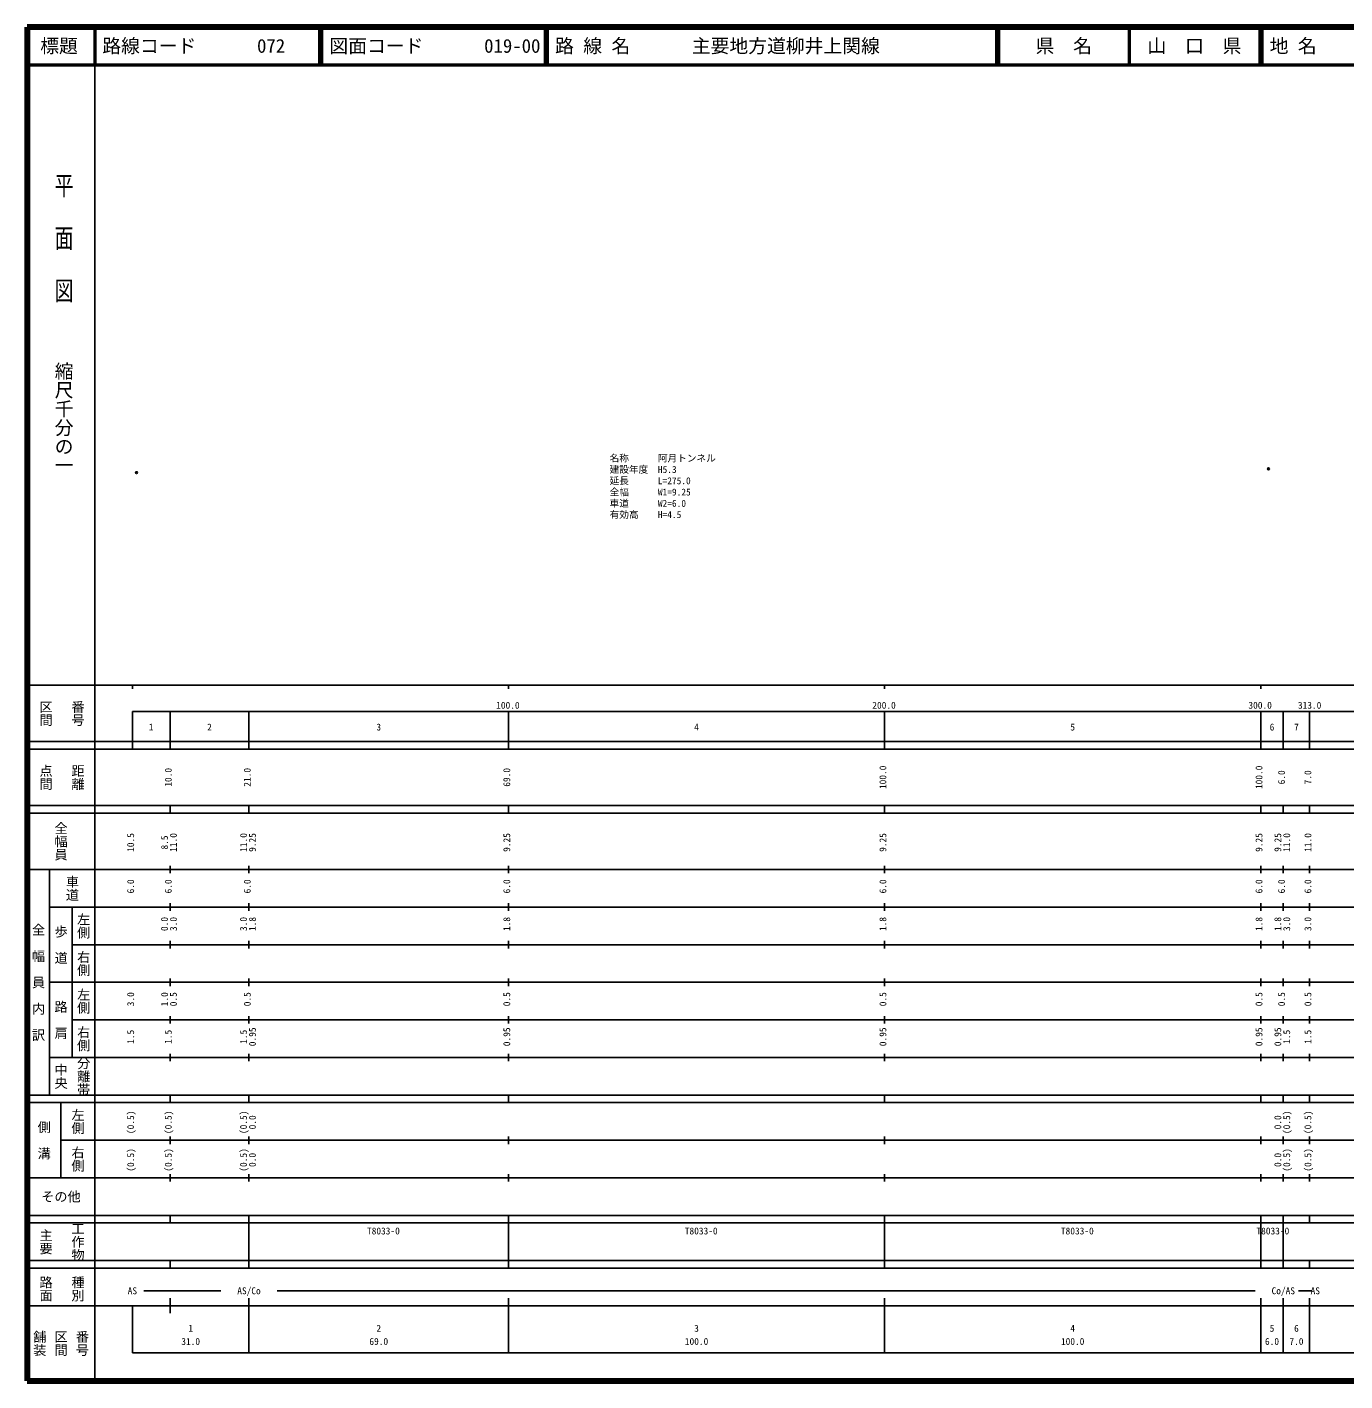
# Model space of a CAD drawing. Units: millimetres on the paper. Extents: x 40 to 680, y 20 to 380.
# Drawn here: x 40 to 390.4, y 20 to 380 of the extents above; entities that cross this region are included whole.
import ezdxf
from ezdxf.enums import TextEntityAlignment as Align

# ---------------------------------------------------------------- set-up
doc = ezdxf.new("R2010")
doc.units = ezdxf.units.MM
doc.header["$PDMODE"] = 32
doc.header["$PDSIZE"] = 0.5
for name, color, linetype in [('M-OTRS', 6, 'Continuous'), ('M-STR-HTXT', 7, 'Continuous'), ('M-TTL-TXT', 7, 'Continuous')]:
    doc.layers.add(name, color=color, linetype=linetype)
for name, color, linetype, lineweight in [('M-TTL', 2, 'Continuous', 140), ('M-TTL-BAND', 7, 'Continuous', 25), ('M-TTL-LINE', 7, 'Continuous', 50)]:
    doc.layers.add(name, color=color, linetype=linetype, lineweight=lineweight)
doc.styles.add('@ＭＳ ゴシック', font='')
doc.styles.add('ＭＳ ゴシック', font='')
doc.styles.get('@ＭＳ ゴシック').set_extended_font_data('@MS Gothic')
doc.styles.get('ＭＳ ゴシック').set_extended_font_data('MS Gothic')

msp = doc.modelspace()

# ---------------------------------------------------------------- linework, layer by layer
at = {"layer": 'M-OTRS'}
for p in [(69.105, 261.529), (370.053, 262.542)]:
    msp.add_point(p, dxfattribs=at)
at = {"layer": 'M-TTL'}
for p, q in [((40, 380), (40, 20)), ((680, 380), (40, 380)), ((40, 20), (680, 20))]:
    msp.add_line(p, q, dxfattribs=at)
at = {"layer": 'M-TTL-BAND'}
for p, q in [((58, 370), (58, 20)), ((40, 205), (579, 205)), ((68, 205), (68, 204)), ((168, 205), (168, 204)), ((268, 205), (268, 204)), ((368, 205), (368, 204)), ((68, 198), (579, 198)), ((68, 198), (68, 188)), ((78, 188), (78, 198)), ((99, 188), (99, 198)), ((168, 188), (168, 198)), ((268, 188), (268, 198)), ((368, 188), (368, 198)), ((374, 188), (374, 198)), ((381, 188), (381, 198)), ((40, 190), (579, 190)), ((40, 188), (579, 188)), ((40, 173), (579, 173)), ((78, 171), (78, 173)), ((99, 171), (99, 173)), ((168, 171), (168, 173)), ((268, 171), (268, 173)), ((368, 171), (368, 173)), ((374, 171), (374, 173)), ((381, 171), (381, 173)), ((40, 171), (579, 171)), ((40, 156), (579, 156)), ((46, 96), (46, 156)), ((78, 155), (78, 157)), ((99, 155), (99, 157)), ((168, 155), (168, 157)), ((268, 155), (268, 157)), ((368, 155), (368, 157)), ((374, 155), (374, 157)), ((381, 155), (381, 157)), ((46, 146), (579, 146)), ((52, 146), (52, 106)), ((78, 145), (78, 147)), ((99, 145), (99, 147)), ((168, 145), (168, 147)), ((268, 145), (268, 147)), ((368, 145), (368, 147)), ((374, 145), (374, 147)), ((381, 145), (381, 147)), ((78, 135), (78, 137)), ((99, 135), (99, 137)), ((168, 135), (168, 137)), ((268, 135), (268, 137)), ((368, 135), (368, 137)), ((374, 135), (374, 137)), ((381, 135), (381, 137)), ((52, 136), (579, 136)), ((46, 126), (579, 126)), ((78, 125), (78, 127)), ((99, 125), (99, 127)), ((168, 125), (168, 127)), ((268, 125), (268, 127)), ((368, 125), (368, 127)), ((374, 125), (374, 127)), ((381, 125), (381, 127)), ((52, 116), (579, 116)), ((78, 115), (78, 117)), ((99, 115), (99, 117)), ((168, 115), (168, 117)), ((268, 115), (268, 117)), ((368, 115), (368, 117)), ((374, 115), (374, 117)), ((381, 115), (381, 117)), ((46, 106), (579, 106)), ((78, 105), (78, 107)), ((99, 105), (99, 107)), ((168, 105), (168, 107)), ((268, 105), (268, 107)), ((368, 105), (368, 107)), ((374, 105), (374, 107)), ((381, 105), (381, 107)), ((40, 96), (579, 96)), ((40, 94), (579, 94)), ((49, 94), (49, 74)), ((78, 94), (78, 96)), ((99, 94), (99, 96)), ((168, 94), (168, 96)), ((268, 94), (268, 96)), ((368, 94), (368, 96)), ((374, 94), (374, 96)), ((381, 94), (381, 96)), ((49, 84), (579, 84)), ((78, 83), (78, 85)), ((99, 83), (99, 85)), ((168, 83), (168, 85)), ((268, 83), (268, 85)), ((368, 83), (368, 85)), ((374, 83), (374, 85)), ((381, 83), (381, 85)), ((40, 74), (579, 74)), ((78, 73), (78, 75)), ((99, 73), (99, 75)), ((168, 73), (168, 75)), ((268, 73), (268, 75)), ((368, 73), (368, 75)), ((374, 73), (374, 75)), ((381, 73), (381, 75)), ((40, 64), (579, 64)), ((40, 62), (579, 62)), ((78, 62), (78, 64)), ((99, 62), (99, 64)), ((99, 52), (99, 62)), ((168, 62), (168, 64)), ((168, 52), (168, 62)), ((168, 52), (168, 62)), ((268, 62), (268, 64)), ((268, 52), (268, 62)), ((268, 52), (268, 62)), ((368, 62), (368, 64)), ((368, 52), (368, 62)), ((368, 52), (368, 62)), ((374, 62), (374, 64)), ((374, 52), (374, 62)), ((381, 62), (381, 64)), ((40, 52), (579, 52)), ((78, 50), (78, 52)), ((99, 50), (99, 52)), ((168, 50), (168, 52)), ((268, 50), (268, 52)), ((368, 50), (368, 52)), ((374, 50), (374, 52)), ((381, 50), (381, 52)), ((40, 50), (579, 50)), ((71, 44), (91.5, 44)), ((106.5, 44), (366.5, 44)), ((381.5, 44), (378, 44)), ((40, 40), (579, 40)), ((68, 40), (68, 27.5)), ((78, 38), (78, 42)), ((99, 27.5), (99, 42)), ((168, 27.5), (168, 42)), ((268, 27.5), (268, 42)), ((368, 27.5), (368, 42)), ((374, 27.5), (374, 42)), ((381, 27.5), (381, 42)), ((68, 27.5), (579, 27.5))]:
    msp.add_line(p, q, dxfattribs=at)
at = {"layer": 'M-TTL-LINE'}
for p, q in [((58, 380), (58, 370)), ((117.75, 380), (117.75, 370)), ((118.25, 380), (118.25, 370)), ((177.75, 380), (177.75, 370)), ((178.25, 380), (178.25, 370)), ((297.75, 380), (297.75, 370)), ((298.25, 380), (298.25, 370)), ((333, 380), (333, 370)), ((367.75, 380), (367.75, 370)), ((368.25, 380), (368.25, 370)), ((40, 370), (680, 370))]:
    msp.add_line(p, q, dxfattribs=at)

# ---------------------------------------------------------------- texts
at = {"layer": 'M-STR-HTXT', "style": 'ＭＳ ゴシック'}
for s, p in [('名称\u3000\u3000\u3000阿月トンネル', (194.887, 263.894)), ('建設年度\u3000H5.3', (194.887, 260.894)), ('延長\u3000\u3000\u3000L=275.0', (194.887, 257.894)), ('全幅\u3000\u3000\u3000W1=9.25', (194.887, 254.894)), ('車道\u3000\u3000\u3000W2=6.0', (194.887, 251.894)), ('有効高\u3000\u3000H=4.5', (194.887, 248.894))]:
    msp.add_text(s, height=1.833, dxfattribs=at).set_placement(p, align=Align.BOTTOM_LEFT)
at = {"layer": 'M-TTL-BAND', "style": '@ＭＳ ゴシック', "width": 1.4}
msp.add_text('平  面  図', height=3.666, rotation=270, dxfattribs=at).set_placement((49.777, 306.475), align=Align.MIDDLE_RIGHT)
at = {"layer": 'M-TTL-BAND', "style": '@ＭＳ ゴシック'}
msp.add_text('縮尺千分の一', height=3.666, rotation=270, dxfattribs=at).set_placement((49.777, 261.03), align=Align.MIDDLE_RIGHT)
for s, p in [('区間', (45, 197.5)), ('番号', (53.5, 197.5)), ('点間', (45, 180.5)), ('距離', (53.5, 180.5)), ('全幅員', (49, 163.5)), ('車道', (52, 151)), ('左側', (55, 141)), ('全\u3000幅\u3000員\u3000内\u3000訳', (43, 126)), ('歩\u3000道', (49, 136)), ('右側', (55, 131)), ('左側', (55, 121)), ('路\u3000肩', (49, 116)), ('右側', (55, 111)), ('分離帯', (55, 101)), ('中央', (49, 101)), ('左側', (53.5, 89)), ('側\u3000溝', (44.5, 84)), ('右側', (53.5, 79)), ('工作物', (53.5, 57)), ('主要', (45, 57)), ('路面', (45, 44.5)), ('種別', (53.5, 44.5)), ('舗装', (43.333, 30)), ('区間', (49, 30)), ('番号', (54.667, 30))]:
    msp.add_text(s, height=2.566, rotation=270, dxfattribs=at).set_placement(p, align=Align.MIDDLE_CENTER)
at = {"layer": 'M-TTL-BAND', "style": 'ＭＳ ゴシック'}
for s, p in [('100.0', (167.844, 198.195)), ('200.0', (267.844, 198.195)), ('300.0', (367.844, 198.195)), ('313.0', (381, 198.195)), ('1', (73, 192.405)), ('2', (88.5, 192.405)), ('3', (133.5, 192.405)), ('4', (218, 192.405)), ('5', (318, 192.405)), ('6', (371, 192.405)), ('7', (377.5, 192.405)), ('AS', (68, 42.5)), ('AS/Co', (99, 42.5)), ('Co/AS', (374, 42.5)), ('AS', (382.508, 42.5)), ('1', (83.5, 32.523)), ('2', (133.5, 32.523)), ('3', (218, 32.523)), ('4', (318, 32.523)), ('5', (371, 32.523)), ('6', (377.5, 32.523)), ('31.0', (83.5, 29.033)), ('69.0', (133.5, 29.033)), ('100.0', (218, 29.033)), ('100.0', (318, 29.033)), ('6.0', (371, 29.033)), ('7.0', (377.5, 29.033))]:
    msp.add_text(s, height=1.833, dxfattribs=at).set_placement(p, align=Align.BOTTOM_CENTER)
for s, p in [('10.0', (79, 180.5)), ('21.0', (100, 180.5)), ('69.0', (169, 180.5)), ('100.0', (269, 180.5)), ('100.0', (369, 180.5)), ('6.0', (375, 180.5)), ('7.0', (382, 180.5)), ('10.5', (69, 163.174)), ('8.5', (78, 163.174)), ('11.0', (80.37, 163.174)), ('11.0', (99, 163.174)), ('9.25', (101.37, 163.174)), ('9.25', (169, 163.174)), ('9.25', (269, 163.174)), ('9.25', (369, 163.174)), ('9.25', (374, 163.174)), ('11.0', (376.37, 163.174)), ('11.0', (382, 163.174)), ('6.0', (69, 151.5)), ('6.0', (79, 151.5)), ('6.0', (100, 151.5)), ('6.0', (169, 151.5)), ('6.0', (269, 151.5)), ('6.0', (369, 151.5)), ('6.0', (375, 151.5)), ('6.0', (382, 151.5)), ('0.0', (78, 141.5)), ('3.0', (80.37, 141.5)), ('3.0', (99, 141.5)), ('1.8', (101.37, 141.5)), ('1.8', (169, 141.5)), ('1.8', (269, 141.5)), ('1.8', (369, 141.5)), ('1.8', (374, 141.5)), ('3.0', (376.37, 141.5)), ('3.0', (382, 141.5)), ('3.0', (69, 121.5)), ('1.0', (78, 121.5)), ('0.5', (80.37, 121.5)), ('0.5', (100, 121.5)), ('0.5', (169, 121.5)), ('0.5', (269, 121.5)), ('0.5', (369, 121.5)), ('0.5', (375, 121.5)), ('0.5', (382, 121.5)), ('1.5', (69, 111.5)), ('1.5', (79, 111.5)), ('1.5', (99, 111.5)), ('0.95', (101.37, 111.5)), ('0.95', (169, 111.5)), ('0.95', (269, 111.5)), ('0.95', (369, 111.5)), ('0.95', (374, 111.5)), ('1.5', (376.37, 111.5)), ('1.5', (382, 111.5)), ('(0.5)', (69, 88.764)), ('(0.5)', (79, 88.764)), ('(0.5)', (99, 88.764)), ('0.0', (101.37, 88.764)), ('0.0', (374, 88.764)), ('(0.5)', (376.37, 88.764)), ('(0.5)', (382, 88.764)), ('(0.5)', (69, 78.764)), ('(0.5)', (79, 78.764)), ('(0.5)', (99, 78.764)), ('0.0', (101.37, 78.764)), ('0.0', (374, 78.764)), ('(0.5)', (376.37, 78.764)), ('(0.5)', (382, 78.764))]:
    msp.add_text(s, height=1.833, rotation=90, dxfattribs=at).set_placement(p, align=Align.BOTTOM_CENTER)
msp.add_text('その他', height=2.566, dxfattribs=at).set_placement((49, 69), align=Align.MIDDLE_CENTER)
for p in [(130.375, 58.405), (214.875, 58.405), (314.875, 58.405), (366.864, 58.405)]:
    msp.add_text('T8033-0', height=1.833, dxfattribs=at).set_placement(p, align=Align.BOTTOM_LEFT)
at = {"layer": 'M-TTL-TXT', "style": 'ＭＳ ゴシック'}
for s, p in [('標題', (48.5, 375)), ('県\u3000名', (315.625, 375)), ('山\u3000口\u3000県', (350.375, 375))]:
    msp.add_text(s, height=3.666, dxfattribs=at).set_placement(p, align=Align.MIDDLE_CENTER)
for s, p in [('路線コード', (60, 375)), ('072', (101.142, 375)), ('072', (101.142, 375)), ('072', (101.142, 375)), ('図面コード', (120.38, 375)), ('019-00', (161.521, 375)), ('路 線 名', (180.38, 375)), ('主要地方道柳井上関線', (216.734, 375)), ('地 名', (370.38, 375))]:
    msp.add_text(s, height=3.666, dxfattribs=at).set_placement(p, align=Align.MIDDLE_LEFT)

doc.saveas('drawing.dxf')
